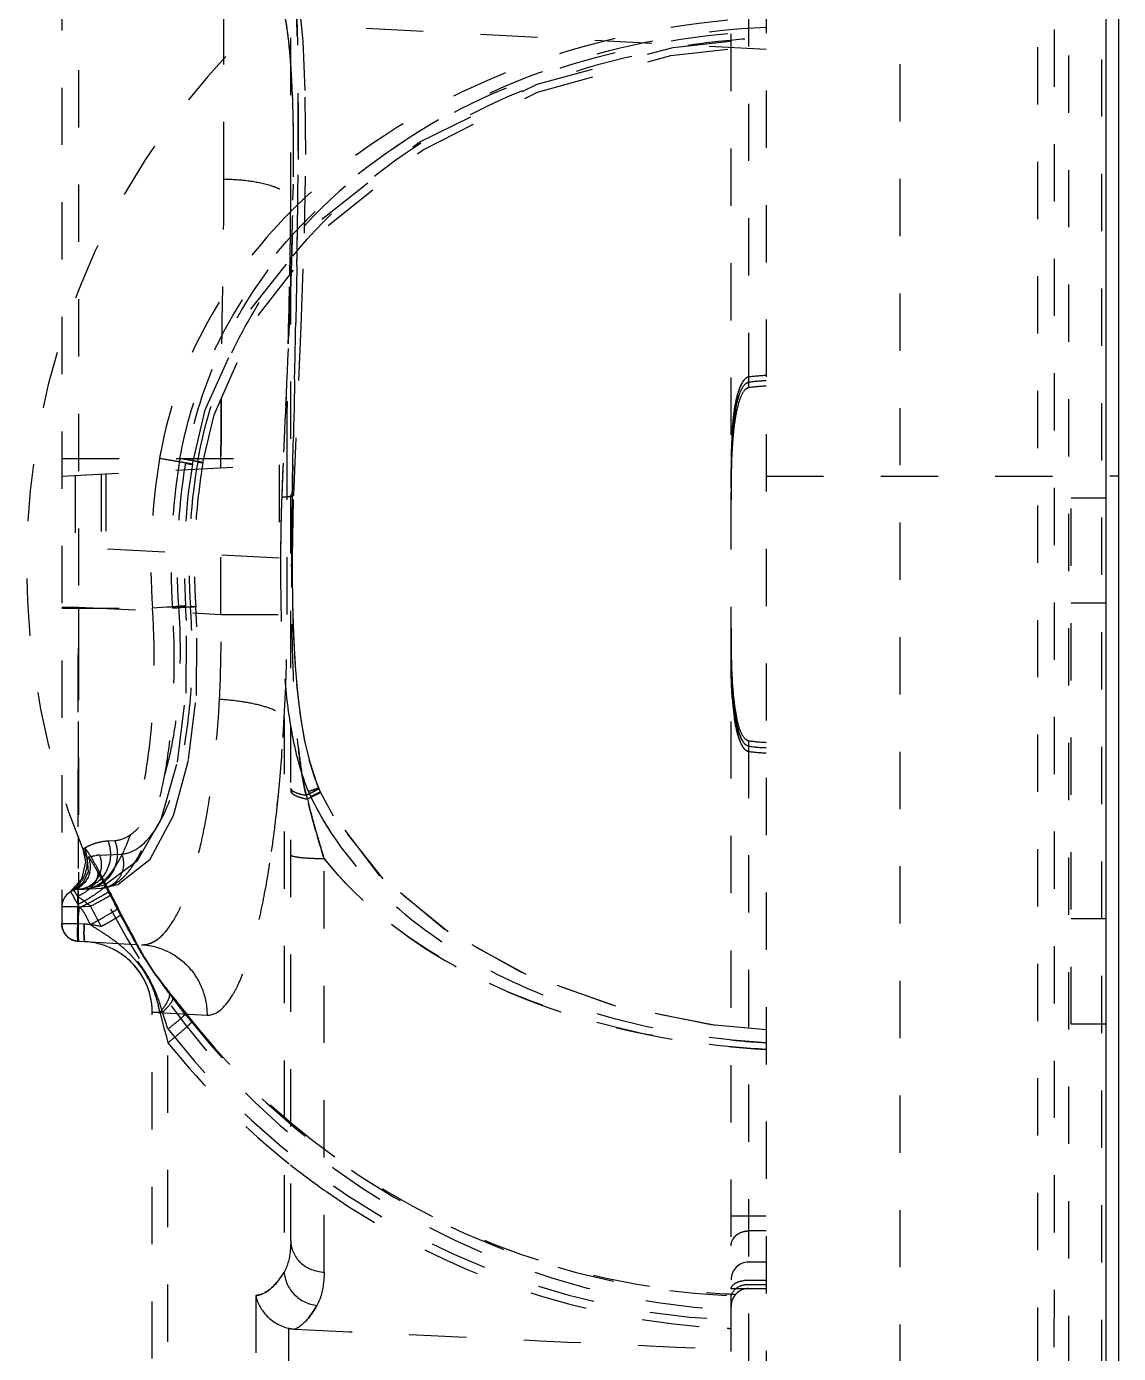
# Model space of a CAD drawing. Header units: millimetres. Extents: x -840 to 1682, y -9216 to -2117.
# Drawn here: x 212.55 to 243.7, y -6608.25 to -6570.41 of the extents above; entities that cross this region are included whole.
import ezdxf

# ---------------------------------------------------------------- set-up
doc = ezdxf.new("R2010")
doc.units = ezdxf.units.MM
doc.header["$LTSCALE"] = 16.335
doc.linetypes.add('HIDDEN', pattern=[0.2, 0.1, -0.1])
doc.layers.get('0').update_dxf_attribs({"linetype": 'CONTINUOUS'})
doc.layers.add('DEFAULT_2', color=8, linetype='HIDDEN')

msp = doc.modelspace()

# ---------------------------------------------------------------- linework, layer by layer
at = {"color": 7, "linetype": 'Continuous'}
for p, q in [((243.348, -6788.357), (243.348, -6448.357)), ((243.702, -6503.749), (243.702, -6712.961)), ((243.702, -6583.232), (243.466, -6583.232))]:
    msp.add_line(p, q, dxfattribs=at)
at = {"layer": 'DEFAULT_2', "color": 8, "linetype": 'HIDDEN'}
for p, q in [((241.875, -6501.891), (241.848, -6721.344)), ((241.39, -6502.393), (241.39, -6714.321)), ((243.225, -6713.463), (243.225, -6503.247)), ((237.461, -6512.683), (237.461, -6704.031)), ((242.273, -6512.431), (242.273, -6704.283)), ((233.652, -6516.697), (233.652, -6700.751)), ((214.028, -6552.052), (214.028, -6595.016)), ((213.552, -6552.554), (213.552, -6595.997)), ((218.179, -6574.759), (218.179, -6556.767)), ((220.084, -6605.04), (220.084, -6558.774)), ((232.647, -6647.397), (232.647, -6569.318)), ((233.149, -6569.345), (233.149, -6580.712)), ((220.435, -6570.825), (220.338, -6569.789)), ((233.652, -6571.069), (220.654, -6570.388)), ((230.996, -6571.01), (233.652, -6570.721)), ((218.947, -6578.468), (221.006, -6575.878)), ((220.379, -6578.955), (220.474, -6576.308)), ((220.095, -6577.434), (220.088, -6577.649)), ((220.171, -6583.774), (220.379, -6578.955)), ((217.581, -6582.848), (217.899, -6581.483)), ((213.552, -6582.73), (219.979, -6582.73)), ((218.095, -6582.994), (218.095, -6582.73)), ((219.979, -6587.177), (219.979, -6582.73)), ((213.544, -6583.233), (219.755, -6582.907)), ((219.755, -6582.907), (219.755, -6585.567)), ((213.934, -6583.212), (213.934, -6585.262)), ((214.672, -6583.174), (214.672, -6585.301)), ((214.809, -6583.167), (214.809, -6585.308)), ((233.652, -6583.232), (243.466, -6583.232)), ((219.831, -6583.747), (219.828, -6583.825)), ((220.128, -6583.747), (220.171, -6583.774)), ((220.137, -6585.536), (220.171, -6583.774)), ((242.348, -6598.857), (242.348, -6583.857)), ((243.348, -6583.857), (242.348, -6583.857)), ((219.755, -6585.567), (213.544, -6585.242)), ((218.095, -6587.177), (218.095, -6585.48)), ((220.11, -6585.568), (220.11, -6585.745)), ((220.136, -6585.745), (220.137, -6585.536)), ((220.138, -6586.11), (220.136, -6585.745)), ((243.348, -6586.857), (242.348, -6586.857)), ((213.552, -6586.964), (214.028, -6586.964)), ((213.552, -6587.001), (216.713, -6587.001)), ((214.028, -6586.964), (218.095, -6587.177)), ((216.551, -6586.972), (216.136, -6587.001)), ((217.11, -6587.35), (217.086, -6586.933)), ((217.41, -6587.525), (217.378, -6586.952)), ((218.095, -6587.177), (219.979, -6587.177)), ((217.393, -6589.483), (217.41, -6587.525)), ((219.898, -6590.095), (219.898, -6605.926)), ((233.149, -6590.778), (233.149, -6625.937)), ((220.761, -6591.805), (220.615, -6591.321)), ((220.849, -6592.044), (220.635, -6591.396)), ((220.886, -6592.133), (220.761, -6591.805)), ((220.886, -6592.134), (220.849, -6592.044)), ((220.886, -6592.133), (220.886, -6592.134)), ((220.886, -6592.133), (220.886, -6592.133)), ((220.904, -6592.176), (220.886, -6592.133)), ((220.936, -6592.245), (220.904, -6592.176)), ((220.936, -6592.245), (220.936, -6592.245)), ((221.309, -6592.93), (220.936, -6592.245)), ((221.245, -6592.822), (220.936, -6592.245)), ((222.718, -6594.717), (221.309, -6592.93)), ((215.068, -6593.63), (214.871, -6593.64)), ((214.307, -6594.102), (214.261, -6594.119)), ((214.626, -6594.04), (215.26, -6594.007)), ((214.779, -6594.889), (215.71, -6594.193)), ((215.155, -6594.881), (216.076, -6594.153)), ((221.037, -6605.93), (221.037, -6594.137)), ((214.018, -6595.068), (214.019, -6595.554)), ((214.028, -6595.016), (214.683, -6594.982)), ((214.256, -6595.004), (214.235, -6595.005)), ((214.256, -6595.004), (214.779, -6594.889)), ((214.7, -6594.981), (214.683, -6594.982)), ((214.7, -6594.981), (215.155, -6594.881)), ((214.01, -6595.518), (213.552, -6595.518)), ((214.01, -6595.518), (214.371, -6595.499)), ((214.01, -6595.995), (214.058, -6595.515)), ((214.01, -6595.995), (214.01, -6595.518)), ((214.01, -6595.995), (213.552, -6595.995)), ((214.179, -6596.004), (214.01, -6595.995)), ((215.339, -6595.951), (215.229, -6595.748)), ((215.409, -6596.081), (215.339, -6595.951)), ((243.348, -6595.857), (242.348, -6595.857)), ((214.028, -6596.497), (214.028, -6596.498)), ((214.028, -6596.497), (215.829, -6596.593)), ((214.247, -6596.509), (214.211, -6596.507)), ((214.256, -6596.51), (214.211, -6596.507)), ((214.302, -6596.513), (214.247, -6596.509)), ((216.826, -6598.251), (216.717, -6598.11)), ((217.075, -6598.572), (216.826, -6598.251)), ((216.133, -6618.197), (216.133, -6598.518)), ((216.133, -6598.518), (217.697, -6598.6)), ((216.134, -6598.518), (216.428, -6598.518)), ((216.351, -6598.518), (216.478, -6598.998)), ((216.582, -6598.996), (216.428, -6598.518)), ((217.122, -6598.581), (217.277, -6598.776)), ((216.478, -6598.998), (216.528, -6599.187)), ((216.582, -6617.719), (216.582, -6598.996)), ((243.348, -6598.857), (242.348, -6598.857)), ((216.528, -6599.187), (216.582, -6599.39)), ((232.647, -6604.326), (233.652, -6604.326)), ((233.652, -6604.755), (233.149, -6604.755)), ((233.652, -6605.644), (233.149, -6605.644)), ((233.149, -6606.157), (233.652, -6606.157)), ((219.09, -6606.594), (219.09, -6610.121)), ((232.647, -6606.398), (233.652, -6606.398)), ((233.149, -6606.28), (233.652, -6606.28)), ((220.024, -6607.529), (220.024, -6609.186))]:
    msp.add_line(p, q, dxfattribs=at)
for points in [[(217.899, -6581.483), (219.154, -6578.651), (221.157, -6576.089), (223.841, -6573.933), (227.128, -6572.284), (230.931, -6571.237), (233.652, -6570.931)], [(220.474, -6576.308), (220.516, -6574.062), (220.499, -6572.238), (220.435, -6570.825)], [(221.006, -6575.878), (223.754, -6573.705), (227.113, -6572.051), (230.996, -6571.01)], [(217.28, -6582.894), (217.645, -6581.341), (218.947, -6578.468)], [(220.635, -6591.396), (220.482, -6590.742), (220.365, -6590.05), (220.275, -6589.307), (220.212, -6588.531), (220.171, -6587.72), (220.147, -6586.874), (220.137, -6585.991)], [(220.217, -6588.594), (220.183, -6587.995), (220.159, -6587.38), (220.145, -6586.751)], [(215.71, -6594.193), (216.387, -6593.011), (216.855, -6591.386), (217.1, -6589.421), (217.11, -6587.35)], [(220.497, -6590.815), (220.401, -6590.288), (220.324, -6589.741), (220.263, -6589.177)], [(216.076, -6594.153), (216.739, -6592.908), (217.171, -6591.316), (217.39, -6589.508)], [(233.652, -6599.024), (232.08, -6598.88), (229.238, -6598.31), (226.688, -6597.394), (224.469, -6596.161), (222.63, -6594.627), (221.245, -6592.822)], [(214.158, -6593.873), (214.234, -6594.234), (214.119, -6594.724), (213.78, -6595.097)], [(214.261, -6594.119), (214.279, -6594.164), (214.307, -6594.518), (214.158, -6594.841), (213.871, -6595.05)], [(232.211, -6598.896), (229.364, -6598.344), (226.805, -6597.447), (224.574, -6596.231), (222.718, -6594.717)]]:
    msp.add_lwpolyline(points, dxfattribs=at)
for centre, radius, start, end in [((233.853, -6585.745), 21.306, 93.2449, 266.7551), ((-23.363, -6572.635), 243.666, 359.1448, 359.56564), ((137.802, -6574.059), 82.356, 359.09407, 359.30994), ((231.008, -6586.535), 15.394, 134.3308, 135.3182), ((109.73, -6573.566), 110.433, 357.99263, 359.06854), ((231.114, -6586.645), 15.547, 133.5103, 134.331), ((231.187, -6586.721), 15.652, 133.122, 133.5108), ((-138.911, -6571.043), 359.225, 359.01404, 359.16594), ((233.853, -6585.745), 5.384, 92.1394, 97.5077), ((233.853, -6585.745), 5.235, 92.2003, 97.7224), ((233.853, -6585.745), 5.082, 92.2667, 97.9571), ((424.149, -6582.784), 206.054, 179.50798, 179.98495), ((240.11, -6582.415), 7.442, 173.0542, 174.441), ((238.754, -6582.249), 6.076, 171.4557, 173.0592), ((238.67, -6582.387), 5.986, 171.1725, 172.7391), ((238.511, -6582.516), 5.82, 170.8306, 172.3319), ((237.501, -6582.205), 4.803, 169.2985, 171.1815), ((243.642, -6582.718), 10.987, 175.6638, 176.7638), ((243.465, -6582.706), 10.809, 175.5634, 176.6813), ((241.704, -6582.571), 9.044, 174.438, 175.6655), ((242.5, -6582.802), 9.839, 174.7002, 175.8944), ((241.549, -6582.718), 8.884, 174.0824, 175.2747), ((240.442, -6582.769), 7.767, 172.3835, 174.8359), ((239.997, -6582.557), 7.324, 172.7341, 174.0854), ((251.308, -6583.048), 18.661, 177.7412, 179.4234), ((249.643, -6583.207), 16.994, 177.0176, 178.8123), ((249.357, -6582.985), 16.708, 177.7501, 178.6277), ((246.093, -6582.857), 13.442, 176.7629, 177.7504), ((245.893, -6582.847), 13.241, 176.6806, 177.6889), ((244.753, -6582.964), 12.098, 175.8931, 176.9638), ((245.116, -6583.165), 12.457, 175.8201, 176.772), ((242.95, -6583.006), 10.286, 174.7759, 175.8209), ((234.587, -6585.742), 18.493, 170.6285, 183.889), ((228.036, -6584.732), 11.866, 169.9402, 170.2908), ((199.746, -6683.094), 101.727, 80.37678, 80.61124), ((228.073, -6584.738), 11.903, 169.3729, 169.9401), ((234.668, -6585.748), 17.998, 170.3494, 183.9924), ((253.969, -6583.095), 21.322, 178.6273, 179.3794), ((252.973, -6583.301), 20.325, 178.1448, 178.8897), ((247.927, -6583.323), 15.274, 176.7718, 177.6353), ((208.987, -6628.793), 46.645, 80.013, 80.4182), ((234.53, -6585.745), 17.687, 170.6363, 183.8898), ((234.541, -6585.742), 17.495, 170.6284, 183.8893), ((234.549, -6585.745), 17.366, 170.3244, 184.0155), ((234.556, -6585.742), 17.22, 170.324, 184.0146), ((489.972, -6594.309), 270.347, 177.58263, 177.76111), ((261.197, -6583.174), 28.551, 179.3719, 180.0181), ((261.259, -6583.174), 28.613, 179.3807, 180.0176), ((263.867, -6583.487), 31.22, 178.9367, 180.0622), ((258.141, -6583.407), 25.493, 178.7583, 179.4651), ((269.06, -6583.509), 36.414, 179.4656, 180.0189), ((260.912, -6585.399), 41.114, 177.8063, 178.7092), ((322.774, -6585.648), 102.664, 178.93902, 180.05425), ((305.117, -6585.386), 85.005, 178.89493, 179.37342), ((284.748, -6583.908), 52.102, 179.6332, 180.0153), ((271.564, -6585.646), 51.769, 178.7013, 179.4102), ((334.101, -6585.7), 113.991, 179.37507, 179.93393), ((279.256, -6585.735), 59.461, 179.40147, 179.83909), ((282.482, -6585.746), 62.687, 179.83677, 179.99876), ((344.427, -6585.75), 124.317, 179.9975, 180.3087), ((2849.933, -6594.443), 2635.916, 179.837431, 179.999464), ((285.208, -6587.581), 52.562, 179.9858, 180.3517), ((269.404, -6587.98), 36.757, 179.9828, 180.5072), ((269.066, -6587.981), 36.42, 179.9811, 180.5339), ((261.314, -6588.316), 28.668, 179.9828, 180.6112), ((261.256, -6588.316), 28.61, 179.9823, 180.6194), ((259.035, -6588.07), 26.388, 180.5105, 181.1117), ((258.149, -6588.082), 25.502, 180.5344, 181.2407), ((253.84, -6588.396), 21.193, 180.619, 181.4103), ((249.143, -6588.512), 16.494, 181.411, 182.3106), ((244.619, -6588.706), 11.966, 182.2562, 184.3812), ((242.464, -6588.52), 9.799, 183.8733, 186.0606), ((242.502, -6588.688), 9.84, 184.1043, 185.299), ((241.546, -6588.772), 8.881, 184.727, 185.9197), ((240.034, -6588.772), 7.355, 186.1087, 187.4206), ((241.706, -6588.919), 9.046, 184.3334, 185.5604), ((241.556, -6588.932), 8.895, 184.4331, 185.6744), ((240.112, -6589.075), 7.444, 185.5575, 186.9441), ((239.995, -6588.933), 7.321, 185.9167, 187.268), ((238.668, -6589.103), 5.984, 187.263, 188.8289), ((238.704, -6588.946), 6.015, 187.4158, 188.9359), ((237.536, -6589.13), 4.832, 188.9275, 190.7468), ((238.755, -6589.24), 6.077, 186.9391, 188.5432), ((237.501, -6589.285), 4.803, 188.8199, 190.7004), ((236.502, -6589.327), 3.779, 190.7331, 192.9902), ((237.543, -6589.099), 17.341, 186.2154, 187.2158), ((233.853, -6585.745), 5.082, 262.0429, 267.7333), ((233.853, -6585.745), 5.235, 262.2776, 267.7997), ((233.853, -6585.745), 5.384, 262.4923, 267.8606), ((226.089, -6590.928), 5.738, 191.5799, 193.0353), ((225.011, -6591.177), 4.632, 193.0488, 194.4203), ((222.455, -6591.775), 2.007, 196.055, 199.3304), ((242.47, -6587.093), 22.553, 193.7138, 195.4552), ((223.921, -6590.798), 3.625, 203.1458, 204.4166), ((223.784, -6590.859), 3.475, 203.1175, 205.7701), ((223.659, -6590.917), 3.337, 204.4144, 205.7966), ((228.758, -6588.44), 9.007, 205.8697, 213.2062), ((248.884, -6585.337), 29.203, 195.4226, 196.115), ((261.421, -6581.685), 42.26, 196.1528, 197.1359), ((214.968, -6595.113), 1.481, 121.291, 122.6327), ((214.686, -6595.2), 1.162, 93.014, 98.2172), ((200.305, -6602.195), 16.249, 27.6502, 28.3753), ((213.285, -6594.253), 0.978, 301.3032, 328.2869), ((202.024, -6601.476), 14.357, 28.4825, 29.0924), ((197.988, -6603.665), 18.948, 27.7664, 28.4813), ((198.201, -6603.302), 18.626, 27.361, 27.6624), ((197.258, -6603.79), 19.687, 26.9274, 27.361), ((194.314, -6605.602), 23.101, 26.798, 27.7739), ((214.054, -6595.518), 0.502, 93, 180), ((211.838, -6591.116), 4.842, 299.4113, 301.9974), ((186.963, -6609.02), 31.235, 26.7268, 26.9293), ((214.644, -6594.33), 0.653, 288.9341, 298.1975), ((186.795, -6609.105), 31.424, 26.5224, 26.727), ((233.567, -6585.763), 20.85, 206.5218, 208.0219), ((233.592, -6585.76), 20.904, 206.8058, 208.5413), ((207.246, -6599.049), 7.664, 28.7575, 29.6445), ((211.367, -6590.293), 5.791, 297.1178, 297.8875), ((211.398, -6590.349), 5.727, 297.8793, 299.4696), ((203.116, -6573.658), 24.462, 296.6957, 297.0799), ((204.514, -6576.383), 21.4, 297.0692, 297.6267), ((233.645, -6585.761), 21.594, 206.8048, 208.5402), ((206.379, -6579.953), 17.372, 297.6365, 297.8282), ((129.767, -6640.957), 96.712, 27.71053, 27.99642), ((214.054, -6595.996), 0.502, 179.9834, 267.025), ((203.496, -6575.742), 23.009, 298.1953, 298.6745), ((205.449, -6579.3), 18.951, 298.6549, 299.3748), ((214.045, -6598.598), 2.597, 75.9602, 87.0353), ((214.141, -6598.52), 1.992, 0.0571, 67.3499), ((212.16, -6600.349), 4.832, 51.7609, 54.0892), ((212.648, -6599.73), 4.044, 48.838, 51.7648), ((213.327, -6599.019), 3.059, 34.8232, 42.1479), ((213.393, -6598.969), 2.977, 27.9414, 34.7573), ((223.476, -6592.34), 8.873, 214.153, 215.9309), ((222.017, -6593.273), 7.131, 214.7714, 216.3844), ((227.279, -6589.591), 13.566, 215.9083, 216.9702), ((211.953, -6599.428), 4.492, 12.3216, 14.3598), ((211.42, -6599.547), 5.038, 11.786, 12.347), ((233.493, -6585.851), 20.77, 217.7694, 267.9255), ((233.543, -6585.854), 21.456, 217.7698, 267.6055), ((233.566, -6585.752), 20.855, 218.642, 229.6182), ((205.66, -6585.823), 17.417, 308.8353, 309.5471), ((233.637, -6585.754), 21.836, 218.644, 231.6303), ((207.629, -6588.2), 14.331, 309.527, 310.3881), ((234.802, -6577.712), 21.705, 264.2912, 266.9617), ((233.467, -6585.868), 20.703, 229.6185, 267.2005), ((233.569, -6585.825), 21.738, 231.6545, 235.0155), ((233.534, -6585.882), 21.671, 235.0038, 267.3701), ((233.149, -6606.146), 0.502, 90, 180), ((233.456, -6586.049), 20.522, 267.2082, 268.1105), ((233.149, -6606.9), 0.502, 90, 180), ((220.255, -6606.505), 1.05, 257.2828, 267.2485), ((233.528, -6585.948), 21.605, 267.378, 267.6611)]:
    msp.add_arc(centre, radius, start, end, dxfattribs=at)
for points, knots in [([(220.128, -6583.747), (220.146, -6582.809), (220.185, -6580.969), (220.243, -6578.291), (220.285, -6575.807), (220.304, -6573.608), (220.297, -6571.772), (220.269, -6570.5), (220.233, -6569.71), (220.207, -6569.298), (220.178, -6569.012), (220.158, -6568.862), (220.142, -6568.81)], [0, 0, 0, 0, 0.18821, 0.369554, 0.537769, 0.68677, 0.811081, 0.90638, 0.942208, 0.969826, 0.9891, 1, 1, 1, 1]), ([(220.206, -6569.309), (220.257, -6569.958), (220.3, -6571.683), (220.303, -6573.408), (220.296, -6574.482)], [0, 0, 0, 0, 0.377066, 1, 1, 1, 1]), ([(219.828, -6569.821), (219.852, -6569.875), (219.895, -6570.025), (219.983, -6570.469), (220.072, -6571.3), (220.145, -6572.613), (220.167, -6574.32), (220.134, -6576.369), (220.021, -6579.576), (219.895, -6582.092), (219.828, -6583.825)], [0, 0, 0, 0, 0.012726, 0.033022, 0.096817, 0.191143, 0.313997, 0.46169, 0.629144, 1, 1, 1, 1]), ([(219.934, -6570.226), (219.95, -6570.313), (220.023, -6570.782), (220.063, -6571.256), (220.088, -6571.64)], [0, 0, 0, 0, 0.188214, 1, 1, 1, 1]), ([(232.554, -6570.235), (230.343, -6570.442), (225.975, -6571.446), (222.094, -6573.793), (220.488, -6575.297)], [0, 0, 0, 0, 0.502291, 1, 1, 1, 1]), ([(216.924, -6582.731), (217.084, -6581.813), (217.629, -6580.012), (219.476, -6576.775), (222.956, -6573.559), (228.083, -6571.244), (231.79, -6570.619), (233.652, -6570.527)], [0, 0, 0, 0, 0.125636, 0.250807, 0.499083, 0.748699, 1, 1, 1, 1]), ([(233.652, -6570.437), (231.786, -6570.525), (228.071, -6571.163), (222.958, -6573.55), (219.54, -6576.848), (217.752, -6580.129), (217.232, -6581.943), (217.079, -6582.866)], [0, 0, 0, 0, 0.251238, 0.500666, 0.748889, 0.874183, 1, 1, 1, 1]), ([(217.43, -6582.826), (217.583, -6581.927), (218.1, -6580.161), (219.862, -6576.969), (223.21, -6573.762), (228.203, -6571.437), (231.83, -6570.811), (233.652, -6570.723)], [0, 0, 0, 0, 0.125681, 0.250885, 0.499134, 0.748675, 1, 1, 1, 1]), ([(220.088, -6571.64), (220.103, -6571.874), (220.16, -6573.01), (220.163, -6574.148), (220.152, -6575.051)], [0, 0, 0, 0, 0.206164, 1, 1, 1, 1]), ([(218.095, -6582.73), (218.095, -6581.385), (218.127, -6578.728), (218.179, -6576.071), (218.179, -6574.759)], [0, 0, 0, 0, 0.506153, 1, 1, 1, 1]), ([(218.179, -6574.759), (218.425, -6574.763), (218.882, -6574.796), (219.414, -6574.901), (219.755, -6575.032), (219.963, -6575.145), (220.084, -6575.285), (220.084, -6575.375)], [0, 0, 0, 0, 0.352567, 0.653957, 0.774328, 0.87121, 1, 1, 1, 1]), ([(219.979, -6582.73), (219.979, -6581.481), (220.018, -6579.03), (220.084, -6576.579), (220.084, -6575.377)], [0, 0, 0, 0, 0.509462, 1, 1, 1, 1]), ([(220.058, -6577.493), (220.062, -6577.314), (220.075, -6576.609), (220.084, -6575.903), (220.084, -6575.377)], [0, 0, 0, 0, 0.253485, 1, 1, 1, 1]), ([(220.062, -6575.711), (219.144, -6576.639), (217.533, -6578.748), (216.616, -6581.254), (216.374, -6582.543)], [0, 0, 0, 0, 0.498647, 1, 1, 1, 1]), ([(220.26, -6577.224), (220.252, -6577.678), (220.217, -6579.574), (220.174, -6581.47), (220.144, -6582.913)], [0, 0, 0, 0, 0.239063, 1, 1, 1, 1]), ([(220.088, -6577.649), (220.073, -6578.067), (220.005, -6579.819), (219.922, -6581.571), (219.865, -6582.906)], [0, 0, 0, 0, 0.238042, 1, 1, 1, 1]), ([(219.979, -6582.73), (219.979, -6582.288), (219.988, -6580.542), (220.032, -6578.797), (220.058, -6577.493)], [0, 0, 0, 0, 0.252941, 1, 1, 1, 1]), ([(232.688, -6581.87), (232.707, -6581.622), (232.748, -6581.25), (232.852, -6580.825), (232.945, -6580.596), (233.014, -6580.488), (233.062, -6580.448)], [0, 0, 0, 0, 0.500563, 0.750042, 0.874903, 1, 1, 1, 1]), ([(233.06, -6580.45), (232.999, -6580.501), (232.919, -6580.648), (232.815, -6580.949), (232.769, -6581.188), (232.746, -6581.346)], [0, 0, 0, 0, 0.249924, 0.499859, 1, 1, 1, 1]), ([(232.746, -6581.531), (232.77, -6581.362), (232.816, -6581.108), (232.925, -6580.79), (233.013, -6580.631), (233.084, -6580.584)], [0, 0, 0, 0, 0.500271, 0.750215, 1, 1, 1, 1]), ([(233.149, -6580.712), (233.067, -6580.723), (232.953, -6580.887), (232.841, -6581.19), (232.789, -6581.444), (232.763, -6581.61)], [0, 0, 0, 0, 0.246797, 0.497825, 1, 1, 1, 1]), ([(217.581, -6582.848), (217.581, -6582.844), (217.555, -6582.847), (217.528, -6582.833), (217.463, -6582.826), (217.385, -6582.81), (217.287, -6582.793), (217.131, -6582.765), (217.009, -6582.744), (216.924, -6582.73)], [0, 0, 0, 0, 0.019246, 0.075335, 0.166697, 0.289925, 0.440727, 0.614358, 1, 1, 1, 1]), ([(217.256, -6582.888), (217.246, -6582.886), (217.186, -6582.874), (217.126, -6582.864), (217.076, -6582.855)], [0, 0, 0, 0, 0.161866, 1, 1, 1, 1]), ([(217.079, -6582.866), (217.108, -6582.87), (217.155, -6582.876), (217.223, -6582.89), (217.252, -6582.886), (217.279, -6582.898), (217.279, -6582.894)], [0, 0, 0, 0, 0.426507, 0.741868, 0.935214, 1, 1, 1, 1]), ([(217.43, -6582.826), (217.451, -6582.83), (217.487, -6582.834), (217.538, -6582.845), (217.56, -6582.842), (217.581, -6582.851), (217.581, -6582.848)], [0, 0, 0, 0, 0.423955, 0.739055, 0.934333, 1, 1, 1, 1]), ([(219.828, -6583.825), (219.876, -6583.824), (219.959, -6583.82), (220.07, -6583.808), (220.13, -6583.798), (220.17, -6583.783), (220.171, -6583.774)], [0, 0, 0, 0, 0.410629, 0.721444, 0.917544, 1, 1, 1, 1]), ([(220.084, -6583.759), (220.084, -6583.754), (220.106, -6583.751), (220.117, -6583.748), (220.128, -6583.747)], [0, 0, 0, 0, 0.273381, 1, 1, 1, 1]), ([(220.171, -6583.774), (220.17, -6583.782), (220.138, -6583.796), (220.114, -6583.8), (220.095, -6583.803)], [0, 0, 0, 0, 0.302217, 1, 1, 1, 1]), ([(219.795, -6585.745), (219.795, -6586.841), (219.823, -6588.486), (220.098, -6590.655), (220.373, -6591.721), (220.588, -6592.223)], [0, 0, 0, 0, 0.501306, 0.75034, 1, 1, 1, 1]), ([(220.526, -6592.33), (220.457, -6592.063), (220.365, -6591.519), (220.24, -6590.425), (220.158, -6589.05), (220.117, -6587.398), (220.11, -6586.296), (220.11, -6585.745)], [0, 0, 0, 0, 0.124931, 0.249959, 0.499922, 0.74992, 1, 1, 1, 1]), ([(214.028, -6596.498), (214.024, -6596.498), (214.03, -6596.474), (214.022, -6596.448), (214.025, -6596.386), (214.023, -6596.308), (214.022, -6596.205), (214.021, -6596.025), (214.02, -6595.745), (214.018, -6595.346), (214.018, -6594.867), (214.017, -6594.311), (214.017, -6593.435), (214.018, -6592.194), (214.02, -6590.566), (214.023, -6588.8), (214.026, -6587.584), (214.028, -6586.964)], [0, 0, 0, 0, 0.001223, 0.004839, 0.010841, 0.019218, 0.02996, 0.043042, 0.076076, 0.11801, 0.168448, 0.226892, 0.292799, 0.444361, 0.617266, 0.804915, 1, 1, 1, 1]), ([(214.683, -6594.982), (214.843, -6594.973), (215.203, -6594.82), (215.627, -6594.324), (216.004, -6593.585), (216.322, -6592.605), (216.567, -6591.412), (216.782, -6589.523), (216.778, -6588.026), (216.713, -6587.001)], [0, 0, 0, 0, 0.055752, 0.127674, 0.222567, 0.341719, 0.483502, 0.644237, 1, 1, 1, 1]), ([(216.884, -6586.945), (216.942, -6587.804), (216.945, -6589.061), (216.752, -6590.645), (216.533, -6591.645), (216.248, -6592.465), (215.91, -6593.084), (215.527, -6593.498), (215.211, -6593.622), (215.068, -6593.63)], [0, 0, 0, 0, 0.353365, 0.513005, 0.653911, 0.772649, 0.867932, 0.941424, 1, 1, 1, 1]), ([(216.136, -6587.001), (216.219, -6588.405), (216.19, -6590.402), (215.75, -6592.783), (215.417, -6593.75), (215.21, -6594.138)], [0, 0, 0, 0, 0.581274, 0.818202, 1, 1, 1, 1]), ([(215.755, -6593.818), (216.056, -6593.6), (216.573, -6592.793), (217.041, -6591.251), (217.296, -6589.229), (217.28, -6587.744), (217.225, -6586.961)], [0, 0, 0, 0, 0.155041, 0.382133, 0.672614, 1, 1, 1, 1]), ([(217.086, -6586.933), (217.086, -6586.936), (217.066, -6586.931), (217.046, -6586.939), (216.997, -6586.939), (216.937, -6586.945), (216.859, -6586.951), (216.729, -6586.96), (216.625, -6586.967), (216.551, -6586.972)], [0, 0, 0, 0, 0.017217, 0.068646, 0.153394, 0.269519, 0.415002, 0.587444, 1, 1, 1, 1]), ([(217.378, -6586.952), (217.377, -6586.956), (217.352, -6586.949), (217.323, -6586.96), (217.259, -6586.96), (217.18, -6586.968), (217.08, -6586.975), (216.923, -6586.986), (216.799, -6586.995), (216.713, -6587.001)], [0, 0, 0, 0, 0.019111, 0.075131, 0.166457, 0.289676, 0.440499, 0.614179, 1, 1, 1, 1]), ([(216.884, -6586.945), (216.913, -6586.943), (216.961, -6586.941), (217.029, -6586.932), (217.059, -6586.94), (217.085, -6586.929), (217.086, -6586.933)], [0, 0, 0, 0, 0.426355, 0.741705, 0.935156, 1, 1, 1, 1]), ([(217.225, -6586.961), (217.247, -6586.96), (217.283, -6586.958), (217.335, -6586.951), (217.356, -6586.957), (217.378, -6586.949), (217.378, -6586.952)], [0, 0, 0, 0, 0.423855, 0.738964, 0.934329, 1, 1, 1, 1]), ([(218.054, -6589.588), (218.064, -6589.391), (218.098, -6588.587), (218.102, -6587.783), (218.095, -6587.177)], [0, 0, 0, 0, 0.246265, 1, 1, 1, 1]), ([(219.898, -6590.095), (219.913, -6589.858), (219.964, -6588.886), (219.979, -6587.913), (219.979, -6587.177)], [0, 0, 0, 0, 0.244291, 1, 1, 1, 1]), ([(232.647, -6587.568), (232.647, -6587.848), (232.65, -6588.405), (232.676, -6589.1), (232.728, -6589.653), (232.788, -6590.062), (232.873, -6590.402), (232.979, -6590.647), (233.082, -6590.768), (233.149, -6590.778)], [0, 0, 0, 0, 0.251973, 0.50275, 0.627628, 0.752146, 0.87634, 0.938503, 1, 1, 1, 1]), ([(215.829, -6596.593), (215.96, -6596.6), (216.267, -6596.501), (216.634, -6596.106), (216.973, -6595.5), (217.282, -6594.674), (217.554, -6593.641), (217.872, -6591.931), (218.001, -6590.553), (218.054, -6589.588)], [0, 0, 0, 0, 0.051258, 0.117367, 0.206584, 0.32123, 0.460792, 0.623009, 1, 1, 1, 1]), ([(218.054, -6589.588), (218.269, -6589.602), (218.672, -6589.645), (219.218, -6589.753), (219.624, -6589.889), (219.843, -6590.018), (219.898, -6590.095)], [0, 0, 0, 0, 0.332572, 0.626567, 0.854166, 1, 1, 1, 1]), ([(232.705, -6589.812), (232.726, -6590.027), (232.769, -6590.353), (232.885, -6590.764), (232.979, -6590.973), (233.062, -6591.041)], [0, 0, 0, 0, 0.501017, 0.750948, 1, 1, 1, 1]), ([(217.697, -6598.6), (218.003, -6598.616), (218.355, -6598.189), (218.608, -6597.696), (218.848, -6597.12), (219.112, -6596.236), (219.382, -6594.983), (219.609, -6593.511), (219.787, -6591.858), (219.867, -6590.698), (219.898, -6590.095)], [0, 0, 0, 0, 0.101557, 0.142408, 0.190167, 0.306306, 0.448727, 0.614591, 0.799988, 1, 1, 1, 1]), ([(219.539, -6593.936), (219.581, -6593.641), (219.746, -6592.365), (219.847, -6591.081), (219.898, -6590.095)], [0, 0, 0, 0, 0.232218, 1, 1, 1, 1]), ([(232.746, -6589.959), (232.77, -6590.127), (232.816, -6590.382), (232.925, -6590.7), (233.013, -6590.859), (233.084, -6590.906)], [0, 0, 0, 0, 0.500283, 0.750234, 1, 1, 1, 1]), ([(233.149, -6591.083), (233.063, -6591.072), (232.942, -6590.901), (232.825, -6590.584), (232.772, -6590.318), (232.746, -6590.143)], [0, 0, 0, 0, 0.246967, 0.49794, 1, 1, 1, 1]), ([(233.061, -6590.889), (233.012, -6590.847), (232.943, -6590.733), (232.849, -6590.493), (232.806, -6590.303), (232.782, -6590.177)], [0, 0, 0, 0, 0.25027, 0.500266, 1, 1, 1, 1]), ([(233.063, -6590.734), (232.986, -6590.667), (232.898, -6590.47), (232.843, -6590.276), (232.819, -6590.177)], [0, 0, 0, 0, 0.499144, 1, 1, 1, 1]), ([(220.084, -6592.131), (220.084, -6592.185), (220.271, -6592.287), (220.415, -6592.312), (220.526, -6592.33)], [0, 0, 0, 0, 0.32615, 1, 1, 1, 1]), ([(220.084, -6592.165), (220.084, -6592.199), (220.12, -6592.301), (220.313, -6592.385), (220.465, -6592.423), (220.56, -6592.439)], [0, 0, 0, 0, 0.175335, 0.505639, 1, 1, 1, 1]), ([(220.084, -6592.165), (220.084, -6592.179), (220.136, -6592.206), (220.211, -6592.25), (220.354, -6592.3), (220.464, -6592.32), (220.526, -6592.33)], [0, 0, 0, 0, 0.087013, 0.293726, 0.60602, 1, 1, 1, 1]), ([(220.084, -6592.197), (220.084, -6592.259), (220.275, -6592.388), (220.441, -6592.418), (220.56, -6592.439)], [0, 0, 0, 0, 0.340758, 1, 1, 1, 1]), ([(220.526, -6592.33), (220.577, -6592.306), (220.665, -6592.263), (220.788, -6592.204), (220.84, -6592.166), (220.89, -6592.143), (220.886, -6592.133)], [0, 0, 0, 0, 0.414883, 0.731105, 0.928259, 1, 1, 1, 1]), ([(220.782, -6592.203), (220.765, -6592.212), (220.68, -6592.256), (220.594, -6592.298), (220.526, -6592.33)], [0, 0, 0, 0, 0.202808, 1, 1, 1, 1]), ([(220.588, -6592.223), (220.628, -6592.208), (220.699, -6592.183), (220.796, -6592.148), (220.845, -6592.139), (220.883, -6592.127), (220.886, -6592.133)], [0, 0, 0, 0, 0.418308, 0.733, 0.927968, 1, 1, 1, 1]), ([(220.886, -6592.134), (220.887, -6592.137), (220.876, -6592.147), (220.846, -6592.169), (220.809, -6592.189), (220.782, -6592.203)], [0, 0, 0, 0, 0.079106, 0.270481, 1, 1, 1, 1]), ([(220.886, -6592.133), (220.883, -6592.128), (220.851, -6592.137), (220.833, -6592.139), (220.816, -6592.144)], [0, 0, 0, 0, 0.27543, 1, 1, 1, 1]), ([(220.56, -6592.439), (220.613, -6592.413), (220.705, -6592.367), (220.813, -6592.313), (220.876, -6592.279), (220.91, -6592.263), (220.923, -6592.251), (220.937, -6592.247), (220.936, -6592.245)], [0, 0, 0, 0, 0.416151, 0.733859, 0.848425, 0.931553, 0.982306, 1, 1, 1, 1]), ([(220.56, -6592.439), (220.648, -6592.396), (220.771, -6592.329), (220.9, -6592.272), (220.934, -6592.247)], [0, 0, 0, 0, 0.697725, 1, 1, 1, 1]), ([(220.936, -6592.245), (220.936, -6592.243), (220.927, -6592.248), (220.915, -6592.251), (220.89, -6592.262), (220.843, -6592.282), (220.762, -6592.319), (220.694, -6592.351), (220.654, -6592.37)], [0, 0, 0, 0, 0.01718, 0.066518, 0.148014, 0.261363, 0.578123, 1, 1, 1, 1]), ([(220.874, -6592.269), (220.861, -6592.275), (220.787, -6592.308), (220.714, -6592.342), (220.654, -6592.37)], [0, 0, 0, 0, 0.187177, 1, 1, 1, 1]), ([(233.652, -6599.387), (232.364, -6599.318), (229.8, -6598.955), (226.131, -6597.687), (222.859, -6595.586), (221.212, -6593.524), (220.654, -6592.37)], [0, 0, 0, 0, 0.251051, 0.501167, 0.750387, 1, 1, 1, 1]), ([(214.871, -6593.64), (214.928, -6593.787), (214.974, -6594.111), (214.823, -6594.572), (214.486, -6594.913), (214.179, -6595.008), (214.028, -6595.016)], [0, 0, 0, 0, 0.254051, 0.506813, 0.755282, 1, 1, 1, 1]), ([(214.871, -6593.64), (214.759, -6593.646), (214.605, -6593.672), (214.426, -6593.733), (214.329, -6593.777), (214.257, -6593.811), (214.203, -6593.849), (214.178, -6593.854), (214.159, -6593.877), (214.158, -6593.873)], [0, 0, 0, 0, 0.440783, 0.610845, 0.750026, 0.85881, 0.937021, 0.984218, 1, 1, 1, 1]), ([(215.068, -6593.63), (215.124, -6593.775), (215.17, -6594.095), (215.027, -6594.55), (214.703, -6594.893), (214.404, -6594.993), (214.256, -6595.004)], [0, 0, 0, 0, 0.254949, 0.508383, 0.756512, 1, 1, 1, 1]), ([(214.307, -6594.102), (214.38, -6594.274), (214.383, -6594.698), (214.067, -6594.982), (213.89, -6595.043)], [0, 0, 0, 0, 0.500416, 1, 1, 1, 1]), ([(214.198, -6593.848), (214.205, -6593.843), (214.235, -6593.869), (214.268, -6593.912), (214.327, -6593.997), (214.368, -6594.063), (214.391, -6594.101)], [0, 0, 0, 0, 0.077973, 0.269789, 0.579795, 1, 1, 1, 1]), ([(214.261, -6594.119), (214.263, -6594.114), (214.29, -6594.114), (214.326, -6594.091), (214.406, -6594.073), (214.466, -6594.059), (214.502, -6594.053)], [0, 0, 0, 0, 0.062058, 0.248153, 0.559413, 1, 1, 1, 1]), ([(214.569, -6594.495), (214.538, -6594.438), (214.481, -6594.341), (214.403, -6594.209), (214.353, -6594.146), (214.318, -6594.098), (214.307, -6594.102)], [0, 0, 0, 0, 0.410203, 0.722777, 0.921102, 1, 1, 1, 1]), ([(214.391, -6594.101), (214.407, -6594.128), (214.479, -6594.251), (214.548, -6594.375), (214.601, -6594.473)], [0, 0, 0, 0, 0.217717, 1, 1, 1, 1]), ([(215.26, -6594.007), (215.302, -6594.004), (215.479, -6593.981), (215.645, -6593.898), (215.755, -6593.818)], [0, 0, 0, 0, 0.236652, 1, 1, 1, 1]), ([(220.084, -6594.03), (220.084, -6594.039), (220.113, -6594.058), (220.201, -6594.083), (220.396, -6594.111), (220.687, -6594.13), (220.914, -6594.136), (221.037, -6594.137)], [0, 0, 0, 0, 0.027991, 0.086748, 0.300498, 0.620233, 1, 1, 1, 1]), ([(215.21, -6594.138), (215.175, -6594.205), (215.045, -6594.432), (214.884, -6594.647), (214.743, -6594.772)], [0, 0, 0, 0, 0.284688, 1, 1, 1, 1]), ([(221.037, -6594.137), (221.766, -6595.055), (224.004, -6597.024), (228.378, -6598.921), (231.888, -6599.486), (233.652, -6599.579)], [0, 0, 0, 0, 0.24966, 0.62376, 1, 1, 1, 1]), ([(233.652, -6599.579), (232.474, -6599.517), (227.904, -6598.952), (223.19, -6596.847), (221.037, -6594.137)], [0, 0, 0, 0, 0.254137, 1, 1, 1, 1]), ([(214.569, -6594.495), (214.587, -6594.555), (214.569, -6594.749), (214.362, -6595.017), (214.135, -6595.159), (214.004, -6595.212)], [0, 0, 0, 0, 0.191859, 0.563677, 1, 1, 1, 1]), ([(214.724, -6594.788), (214.686, -6594.82), (214.543, -6594.929), (214.365, -6594.998), (214.235, -6595.005)], [0, 0, 0, 0, 0.277849, 1, 1, 1, 1]), ([(213.793, -6595.089), (213.798, -6595.086), (213.814, -6595.107), (213.834, -6595.133), (213.868, -6595.191), (213.893, -6595.233), (213.907, -6595.258)], [0, 0, 0, 0, 0.074433, 0.270329, 0.583141, 1, 1, 1, 1]), ([(214.004, -6595.212), (213.99, -6595.188), (213.966, -6595.146), (213.932, -6595.089), (213.91, -6595.062), (213.896, -6595.041), (213.89, -6595.043)], [0, 0, 0, 0, 0.410176, 0.722733, 0.921099, 1, 1, 1, 1]), ([(214.004, -6595.212), (214.003, -6595.235), (214.003, -6595.337), (214.006, -6595.439), (214.01, -6595.518)], [0, 0, 0, 0, 0.225168, 1, 1, 1, 1]), ([(214.371, -6595.499), (214.341, -6595.473), (214.221, -6595.373), (214.098, -6595.279), (214.004, -6595.212)], [0, 0, 0, 0, 0.26043, 1, 1, 1, 1]), ([(214.935, -6595.187), (214.918, -6595.204), (214.855, -6595.238), (214.671, -6595.347), (214.5, -6595.434), (214.371, -6595.499)], [0, 0, 0, 0, 0.109066, 0.330537, 1, 1, 1, 1]), ([(214.693, -6595.017), (214.674, -6595.033), (214.581, -6595.108), (214.483, -6595.174), (214.403, -6595.223)], [0, 0, 0, 0, 0.210917, 1, 1, 1, 1]), ([(214.776, -6595.159), (214.756, -6595.17), (214.661, -6595.224), (214.565, -6595.276), (214.488, -6595.316)], [0, 0, 0, 0, 0.208216, 1, 1, 1, 1]), ([(214.803, -6594.895), (214.801, -6594.901), (214.785, -6594.927), (214.764, -6594.949), (214.747, -6594.967)], [0, 0, 0, 0, 0.200887, 1, 1, 1, 1]), ([(214.899, -6595.083), (214.892, -6595.088), (214.852, -6595.115), (214.811, -6595.139), (214.776, -6595.159)], [0, 0, 0, 0, 0.170034, 1, 1, 1, 1]), ([(214.019, -6595.554), (214.019, -6595.627), (214.02, -6595.862), (214.021, -6596.097), (214.023, -6596.259)], [0, 0, 0, 0, 0.30973, 1, 1, 1, 1]), ([(214.058, -6595.515), (214.104, -6595.565), (214.194, -6595.668), (214.249, -6595.792), (214.279, -6595.853)], [0, 0, 0, 0, 0.500024, 1, 1, 1, 1]), ([(215.162, -6595.558), (215.124, -6595.596), (214.978, -6595.675), (214.84, -6595.76), (214.745, -6595.814)], [0, 0, 0, 0, 0.328518, 1, 1, 1, 1]), ([(214.028, -6596.497), (214.024, -6596.497), (214.017, -6596.48), (214.009, -6596.435), (214.003, -6596.33), (214.003, -6596.178), (214.007, -6596.059), (214.01, -6595.995)], [0, 0, 0, 0, 0.025758, 0.084479, 0.300444, 0.62214, 1, 1, 1, 1]), ([(215.229, -6595.748), (215.213, -6595.765), (215.151, -6595.802), (215.035, -6595.876), (214.868, -6595.971), (214.743, -6596.041), (214.675, -6596.078)], [0, 0, 0, 0, 0.109461, 0.331038, 0.640225, 1, 1, 1, 1]), ([(214.028, -6596.497), (213.944, -6596.493), (213.776, -6596.44), (213.655, -6596.312), (213.615, -6596.239)], [0, 0, 0, 0, 0.5, 1, 1, 1, 1]), ([(214.003, -6596.247), (214.003, -6596.266), (214.004, -6596.327), (214.006, -6596.388), (214.01, -6596.431)], [0, 0, 0, 0, 0.297801, 1, 1, 1, 1]), ([(214.023, -6596.259), (214.023, -6596.294), (214.025, -6596.351), (214.021, -6596.432), (214.032, -6596.467), (214.023, -6596.498), (214.028, -6596.498)], [0, 0, 0, 0, 0.435897, 0.748269, 0.936472, 1, 1, 1, 1]), ([(214.211, -6596.507), (214.206, -6596.506), (214.2, -6596.489), (214.191, -6596.444), (214.186, -6596.339), (214.186, -6596.187), (214.19, -6596.068), (214.193, -6596.005)], [0, 0, 0, 0, 0.025787, 0.084567, 0.300549, 0.62218, 1, 1, 1, 1]), ([(214.193, -6596.005), (214.19, -6596.068), (214.187, -6596.152), (214.186, -6596.235), (214.186, -6596.255)], [0, 0, 0, 0, 0.764334, 1, 1, 1, 1]), ([(214.186, -6596.255), (214.186, -6596.277), (214.187, -6596.346), (214.188, -6596.417), (214.195, -6596.464)], [0, 0, 0, 0, 0.313391, 1, 1, 1, 1]), ([(216.428, -6598.518), (216.357, -6598.274), (216.19, -6597.791), (215.669, -6596.904), (215.075, -6596.396), (214.675, -6596.078)], [0, 0, 0, 0, 0.248865, 0.499089, 1, 1, 1, 1]), ([(216.133, -6597.322), (216.065, -6597.221), (215.807, -6596.818), (215.58, -6596.395), (215.409, -6596.081)], [0, 0, 0, 0, 0.25321, 1, 1, 1, 1]), ([(214.01, -6596.431), (214.012, -6596.447), (214.015, -6596.466), (214.021, -6596.497), (214.028, -6596.497)], [0, 0, 0, 0, 0.710461, 1, 1, 1, 1]), ([(214.195, -6596.464), (214.196, -6596.47), (214.2, -6596.483), (214.202, -6596.506), (214.211, -6596.507)], [0, 0, 0, 0, 0.403974, 1, 1, 1, 1]), ([(215.829, -6596.593), (215.867, -6596.595), (216.027, -6596.588), (216.18, -6596.515), (216.278, -6596.444)], [0, 0, 0, 0, 0.236266, 1, 1, 1, 1]), ([(215.829, -6596.593), (216.077, -6596.606), (216.575, -6596.73), (217.194, -6597.184), (217.603, -6597.838), (217.697, -6598.347), (217.697, -6598.6)], [0, 0, 0, 0, 0.247901, 0.497007, 0.747848, 1, 1, 1, 1]), ([(216.717, -6598.11), (216.721, -6598.133), (216.702, -6598.196), (216.613, -6598.338), (216.508, -6598.444), (216.428, -6598.518)], [0, 0, 0, 0, 0.14019, 0.359144, 1, 1, 1, 1]), ([(216.622, -6597.972), (216.625, -6597.994), (216.622, -6598.11), (216.567, -6598.217), (216.519, -6598.295)], [0, 0, 0, 0, 0.196074, 1, 1, 1, 1]), ([(216.615, -6597.943), (216.656, -6597.994), (216.825, -6598.207), (216.994, -6598.42), (217.122, -6598.581)], [0, 0, 0, 0, 0.243075, 1, 1, 1, 1]), ([(216.519, -6598.295), (216.508, -6598.314), (216.457, -6598.392), (216.399, -6598.465), (216.351, -6598.518)], [0, 0, 0, 0, 0.232764, 1, 1, 1, 1]), ([(217.075, -6598.572), (217.063, -6598.593), (217.007, -6598.642), (216.905, -6598.735), (216.756, -6598.858), (216.643, -6598.948), (216.582, -6598.996)], [0, 0, 0, 0, 0.111877, 0.334143, 0.642456, 1, 1, 1, 1]), ([(217.163, -6598.895), (217.146, -6598.911), (217.065, -6598.986), (216.982, -6599.059), (216.915, -6599.115)], [0, 0, 0, 0, 0.209129, 1, 1, 1, 1]), ([(217.277, -6598.776), (217.273, -6598.782), (217.238, -6598.825), (217.198, -6598.863), (217.163, -6598.895)], [0, 0, 0, 0, 0.142075, 1, 1, 1, 1]), ([(220.084, -6605.04), (220.084, -6605.126), (220.073, -6605.427), (220.004, -6605.735), (219.898, -6605.926)], [0, 0, 0, 0, 0.281048, 1, 1, 1, 1]), ([(220.084, -6605.04), (220.084, -6605.264), (220.311, -6605.743), (220.793, -6605.918), (221.037, -6605.93)], [0, 0, 0, 0, 0.479166, 1, 1, 1, 1]), ([(232.647, -6605.184), (232.647, -6605.072), (232.773, -6604.83), (233.024, -6604.755), (233.149, -6604.755)], [0, 0, 0, 0, 0.472111, 1, 1, 1, 1]), ([(219.09, -6606.594), (219.16, -6606.59), (219.355, -6606.539), (219.643, -6606.306), (219.812, -6606.067), (219.898, -6605.926)], [0, 0, 0, 0, 0.194705, 0.542633, 1, 1, 1, 1]), ([(219.898, -6605.926), (219.838, -6606.024), (219.645, -6606.313), (219.33, -6606.581), (219.09, -6606.594)], [0, 0, 0, 0, 0.323771, 1, 1, 1, 1]), ([(219.898, -6605.926), (219.912, -6606.159), (220.129, -6606.631), (220.594, -6606.853), (220.832, -6606.879)], [0, 0, 0, 0, 0.494715, 1, 1, 1, 1]), ([(221.037, -6605.93), (221.037, -6606.021), (221.024, -6606.345), (220.947, -6606.675), (220.832, -6606.879)], [0, 0, 0, 0, 0.281653, 1, 1, 1, 1]), ([(232.647, -6606.419), (232.647, -6606.383), (232.696, -6606.276), (232.888, -6606.181), (233.055, -6606.157), (233.149, -6606.157)], [0, 0, 0, 0, 0.175996, 0.535884, 1, 1, 1, 1]), ([(219.09, -6606.594), (219.13, -6606.798), (219.354, -6607.226), (219.779, -6607.474), (220.024, -6607.529)], [0, 0, 0, 0, 0.453073, 1, 1, 1, 1]), ([(232.647, -6606.665), (232.647, -6606.561), (232.787, -6606.337), (233.025, -6606.28), (233.149, -6606.28)], [0, 0, 0, 0, 0.453467, 1, 1, 1, 1]), ([(220.205, -6607.554), (220.326, -6607.502), (220.573, -6607.295), (220.744, -6607.034), (220.832, -6606.879)], [0, 0, 0, 0, 0.424348, 1, 1, 1, 1]), ([(220.832, -6606.879), (220.744, -6607.034), (220.573, -6607.295), (220.326, -6607.502), (220.205, -6607.554)], [0, 0, 0, 0, 0.57563, 1, 1, 1, 1])]:
    msp.add_open_spline(points, degree=3, knots=knots, dxfattribs=at)
for points in [[(233.149, -6580.407), (233.117, -6580.411), (233.086, -6580.429), (233.06, -6580.45)], [(233.064, -6580.755), (233.088, -6580.734), (233.118, -6580.716), (233.149, -6580.712)], [(233.149, -6580.557), (233.125, -6580.56), (233.103, -6580.57), (233.083, -6580.583)], [(233.084, -6580.584), (233.103, -6580.57), (233.126, -6580.56), (233.149, -6580.557)], [(232.703, -6581.893), (232.715, -6581.772), (232.728, -6581.651), (232.746, -6581.531)], [(232.763, -6581.61), (232.736, -6581.778), (232.717, -6581.946), (232.703, -6582.115)], [(232.695, -6581.986), (232.677, -6582.205), (232.666, -6582.424), (232.659, -6582.643)], [(232.703, -6582.115), (232.677, -6582.41), (232.664, -6582.706), (232.656, -6583.002)], [(232.648, -6583.574), (232.65, -6583.28), (232.655, -6582.987), (232.667, -6582.693)], [(220.144, -6582.913), (220.139, -6583.191), (220.133, -6583.469), (220.128, -6583.747)], [(232.656, -6583.002), (232.649, -6583.309), (232.647, -6583.615), (232.647, -6583.921)], [(219.828, -6583.825), (219.803, -6584.465), (219.795, -6585.105), (219.795, -6585.745)], [(220.095, -6583.803), (220.084, -6583.805), (220.073, -6583.807), (220.062, -6583.808)], [(232.688, -6589.182), (232.658, -6588.757), (232.65, -6588.33), (232.648, -6587.904)], [(232.686, -6589.603), (232.661, -6589.276), (232.652, -6588.949), (232.648, -6588.622)], [(232.695, -6589.504), (232.67, -6589.197), (232.658, -6588.89), (232.652, -6588.582)], [(232.653, -6588.635), (232.659, -6588.887), (232.668, -6589.14), (232.687, -6589.392)], [(232.703, -6589.597), (232.715, -6589.718), (232.728, -6589.839), (232.746, -6589.959)], [(220.079, -6590.358), (220.14, -6590.718), (220.216, -6591.075), (220.314, -6591.427)], [(233.149, -6590.933), (233.117, -6590.928), (233.086, -6590.91), (233.061, -6590.889)], [(233.062, -6591.041), (233.087, -6591.062), (233.117, -6591.079), (233.149, -6591.083)], [(233.149, -6590.778), (233.117, -6590.773), (233.087, -6590.755), (233.063, -6590.734)], [(220.314, -6591.427), (220.389, -6591.697), (220.477, -6591.965), (220.588, -6592.223)], [(220.34, -6591.277), (220.374, -6591.546), (220.414, -6591.814), (220.468, -6592.08)], [(220.526, -6592.33), (220.536, -6592.367), (220.548, -6592.403), (220.56, -6592.439)], [(221.037, -6594.137), (220.864, -6593.575), (220.699, -6593.01), (220.56, -6592.439)], [(214.198, -6593.848), (214.258, -6593.992), (214.284, -6594.156), (214.271, -6594.312)], [(214.626, -6594.04), (214.669, -6594.143), (214.687, -6594.259), (214.679, -6594.37)], [(215.26, -6594.007), (215.301, -6594.11), (215.319, -6594.226), (215.311, -6594.337)], [(214.271, -6594.312), (214.259, -6594.468), (214.208, -6594.625), (214.126, -6594.758)], [(214.679, -6594.37), (214.673, -6594.442), (214.656, -6594.514), (214.629, -6594.581)], [(215.311, -6594.337), (215.303, -6594.447), (215.269, -6594.559), (215.213, -6594.654)], [(214.629, -6594.581), (214.574, -6594.719), (214.469, -6594.844), (214.342, -6594.92)], [(215.213, -6594.654), (215.151, -6594.758), (215.059, -6594.849), (214.952, -6594.906)], [(214.342, -6594.92), (214.248, -6594.976), (214.137, -6595.01), (214.028, -6595.016)], [(214.747, -6594.967), (214.73, -6594.984), (214.711, -6595.001), (214.693, -6595.017)], [(214.856, -6594.948), (214.806, -6594.965), (214.753, -6594.976), (214.7, -6594.981)], [(213.965, -6595.361), (213.994, -6595.414), (214.022, -6595.467), (214.048, -6595.52)], [(213.615, -6596.239), (213.574, -6596.166), (213.552, -6596.079), (213.552, -6595.995)], [(214.279, -6595.853), (214.307, -6595.91), (214.338, -6595.965), (214.368, -6596.021)], [(215.387, -6595.985), (215.493, -6596.186), (215.598, -6596.387), (215.706, -6596.587)], [(214.277, -6596.012), (214.246, -6596.009), (214.216, -6596.006), (214.185, -6596.004)], [(214.368, -6596.021), (214.337, -6596.018), (214.307, -6596.015), (214.277, -6596.012)], [(214.368, -6596.021), (214.467, -6596.085), (214.568, -6596.148), (214.667, -6596.212)], [(214.667, -6596.212), (214.778, -6596.284), (214.887, -6596.358), (214.994, -6596.435)], [(214.956, -6596.691), (214.724, -6596.585), (214.466, -6596.521), (214.211, -6596.508)], [(215.578, -6597.135), (215.402, -6596.951), (215.188, -6596.798), (214.956, -6596.691)], [(215.31, -6596.685), (215.41, -6596.773), (215.506, -6596.867), (215.596, -6596.966)], [(215.706, -6596.587), (215.769, -6596.703), (215.834, -6596.819), (215.901, -6596.933)], [(215.989, -6597.775), (215.895, -6597.54), (215.753, -6597.319), (215.578, -6597.135)], [(215.901, -6596.933), (215.982, -6597.071), (216.068, -6597.208), (216.16, -6597.34)], [(216.276, -6597.503), (216.386, -6597.652), (216.5, -6597.798), (216.615, -6597.943)], [(217.157, -6597.216), (217.328, -6597.4), (217.466, -6597.621), (217.558, -6597.855)], [(216.133, -6598.518), (216.133, -6598.266), (216.083, -6598.009), (215.989, -6597.775)], [(216.023, -6597.574), (216.147, -6597.807), (216.239, -6598.059), (216.304, -6598.314)], [(216.717, -6598.11), (216.624, -6597.99), (216.532, -6597.87), (216.441, -6597.749)], [(217.558, -6597.855), (217.649, -6598.09), (217.697, -6598.347), (217.697, -6598.6)], [(232.647, -6605.184), (232.647, -6605.109), (232.672, -6605.032), (232.714, -6604.97)], [(232.714, -6604.97), (232.759, -6604.903), (232.826, -6604.848), (232.898, -6604.813)], [(232.714, -6604.97), (232.759, -6604.903), (232.826, -6604.848), (232.898, -6604.813)], [(232.714, -6604.97), (232.759, -6604.903), (232.826, -6604.848), (232.898, -6604.813)], [(232.898, -6604.813), (232.975, -6604.775), (233.063, -6604.755), (233.149, -6604.755)], [(232.898, -6604.813), (232.975, -6604.775), (233.063, -6604.755), (233.149, -6604.755)], [(232.898, -6606.331), (232.976, -6606.297), (233.064, -6606.28), (233.149, -6606.28)], [(220.205, -6607.554), (224.352, -6607.753), (228.499, -6607.948), (232.647, -6608.14)]]:
    msp.add_open_spline(points, degree=3, dxfattribs=at)

doc.saveas('drawing.dxf')
